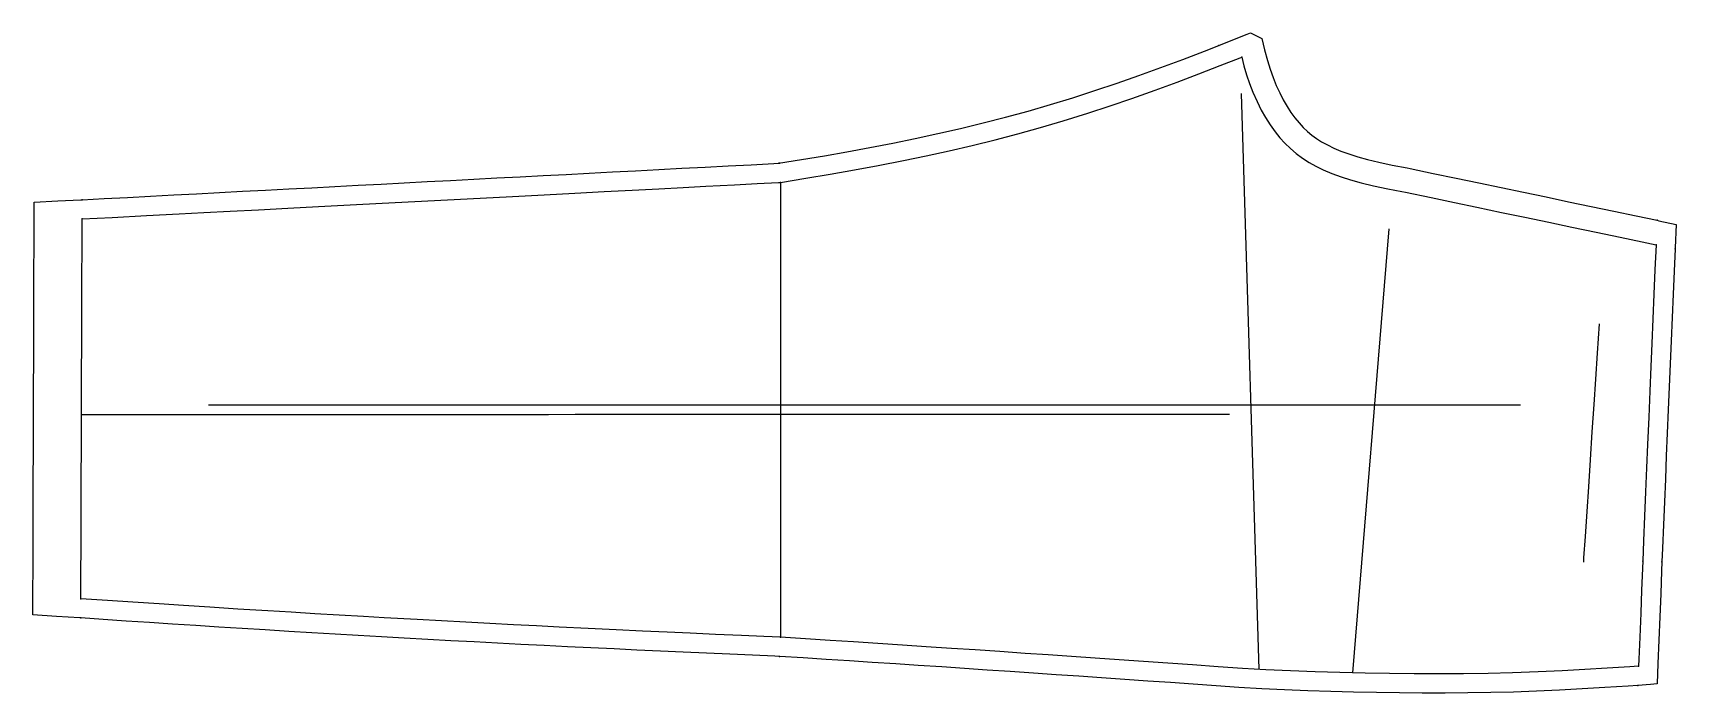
# Model space of a CAD drawing. Extents: x -3503 to -2416, y -1278 to -841.
import ezdxf

# ---------------------------------------------------------------- set-up
doc = ezdxf.new("R2010")
doc.units = 0
for name, color, linetype in [('1', 1, 'Continuous'), ('14', 3, 'Continuous'), ('4', 2, 'Continuous'), ('7', 7, 'Continuous'), ('8', 6, 'Continuous')]:
    doc.layers.add(name, color=color, linetype=linetype)

msp = doc.modelspace()

# ---------------------------------------------------------------- linework, layer by layer
at = {"layer": '1'}
msp.add_lwpolyline([(-3009.506531, -1253.252563), (-3009.376526, -1253.258133), (-3012.493372, -1253.125106), (-3027.285838, -1252.487427), (-3042.326322, -1251.828835), (-3057.707616, -1251.141316), (-3073.190512, -1250.435068), (-3088.232389, -1249.738904), (-3103.714474, -1249.012597), (-3118.748982, -1248.296535), (-3134.229874, -1247.547769), (-3149.620434, -1246.792039), (-3165.100218, -1246.020226), (-3180.560601, -1245.237078), (-3196.039221, -1244.440094), (-3211.38442, -1243.636625), (-3226.861526, -1242.812077), (-3242.197529, -1241.9802), (-3257.672892, -1241.124534), (-3272.726666, -1240.275327), (-3288.200129, -1239.385154), (-3303.402544, -1238.494147), (-3318.87414, -1237.571955), (-3334.186967, -1236.645383), (-3349.656881, -1235.696102), (-3364.919689, -1234.747063), (-3380.3881, -1233.773462), (-3395.649082, -1232.802127), (-3411.116113, -1231.806867), (-3426.230382, -1230.82341), (-3441.695838, -1229.80421), (-3456.89775, -1228.788865), (-3471.695251, -1227.792969), (-3472.361842, -1227.748138), (-3487.723717, -1226.713136), (-3503.438416, -1225.654602), (-3503.387542, -1210.086099), (-3503.338241, -1195.01077), (-3503.288412, -1179.776889), (-3503.23911, -1164.701568), (-3503.190552, -1149.864642), (-3503.139681, -1134.345951), (-3503.090198, -1119.270636), (-3503.039908, -1103.961933), (-3502.990349, -1088.886605), (-3502.940233, -1073.653795), (-3502.890594, -1058.578475), (-3502.839927, -1043.204724), (-3502.790201, -1028.129412), (-3502.739398, -1012.738343), (-3502.689599, -997.663039), (-3502.63878, -982.300398), (-3502.588812, -967.225088), (-3502.540588, -952.705688), (-3486.847054, -951.884423), (-3471.669214, -951.090148), (-3470.784912, -951.043854), (-3456.19522, -950.280378), (-3440.899707, -949.479944), (-3425.572144, -948.677824), (-3410.276691, -947.877383), (-3395.277206, -947.092441), (-3379.981678, -946.292012), (-3364.798158, -945.497442), (-3349.502719, -944.697016), (-3334.181853, -943.895264), (-3318.886336, -943.094835), (-3303.558756, -942.292712), (-3288.263318, -941.492264), (-3272.956304, -940.691219), (-3257.660841, -939.890786), (-3242.475737, -939.096128), (-3227.180178, -938.295691), (-3211.715393, -937.486402), (-3196.419898, -936.685974), (-3181.092295, -935.883863), (-3165.796837, -935.083434), (-3150.557766, -934.285957), (-3135.262298, -933.485528), (-3119.959858, -932.684725), (-3104.664346, -931.884282), (-3089.294065, -931.079935), (-3073.99863, -930.279515), (-3058.668568, -929.477284), (-3043.373083, -928.676862), (-3028.082049, -927.876672), (-3013.234574, -927.099693), (-3009.495544, -926.903992), (-3010.17395, -926.941757), (-2994.82814, -924.473705), (-2979.738701, -921.948725), (-2964.89918, -919.33632), (-2949.714855, -916.52738), (-2934.510216, -913.581941), (-2919.732521, -910.57103), (-2904.637109, -907.317838), (-2889.72711, -903.90786), (-2874.721832, -900.261444), (-2859.856801, -896.429541), (-2844.959592, -892.363415), (-2830.134518, -888.07939), (-2815.36655, -883.56651), (-2800.701195, -878.849968), (-2786.065476, -873.925895), (-2771.576391, -868.870221), (-2757.046543, -863.641595), (-2742.603017, -858.269029), (-2728.188805, -852.730184), (-2718.741455, -849.017258), (-2713.808933, -847.078816), (-2699.952263, -841.567053), (-2697.702026, -840.666885), (-2690.215759, -844.45282), (-2688.472919, -851.9801), (-2686.612007, -858.899732), (-2684.79481, -864.77506), (-2682.862855, -870.187335), (-2680.740693, -875.410473), (-2678.473961, -880.362312), (-2676.092452, -884.990925), (-2673.584028, -889.334965), (-2671.022818, -893.292297), (-2668.359025, -896.960665), (-2665.69521, -900.224575), (-2662.945989, -903.211858), (-2660.137778, -905.900098), (-2657.297833, -908.276727), (-2654.223393, -910.50951), (-2650.77893, -912.686376), (-2646.906308, -914.821257), (-2642.682042, -916.857025), (-2637.964019, -918.845595), (-2632.712579, -920.780072), (-2626.839729, -922.669467), (-2620.287223, -924.510671), (-2612.916228, -926.313488), (-2604.032767, -928.21109), (-2594.180682, -930.060258), (-2592.207947, -930.397339), (-2576.839378, -933.608191), (-2561.722984, -936.768247), (-2546.787872, -939.892907), (-2531.884534, -943.01373), (-2517.053403, -946.122267), (-2502.151212, -949.248788), (-2487.348119, -952.357885), (-2472.447295, -955.490777), (-2457.478568, -958.640835), (-2442.578797, -961.778754), (-2428.765259, -964.68956), (-2427.679376, -964.918391), (-2416.168823, -967.344742), (-2416.841175, -982.903802), (-2416.869049, -983.550873), (-2417.503796, -998.246836), (-2418.164199, -1013.589957), (-2418.825097, -1029.035301), (-2419.478111, -1044.378762), (-2420.120787, -1059.542193), (-2420.768404, -1074.885888), (-2421.410415, -1090.167237), (-2422.051921, -1105.511167), (-2422.675834, -1120.508976), (-2423.310793, -1135.853188), (-2423.928047, -1150.85511), (-2424.555518, -1166.199635), (-2425.178811, -1181.544327), (-2425.545807, -1190.629501), (-2425.784881, -1196.570753), (-2426.399495, -1211.915785), (-2427.004265, -1227.109486), (-2427.611871, -1242.454788), (-2428.217097, -1257.800198), (-2428.753052, -1271.421204), (-2433.10848, -1271.749497), (-2441.499023, -1272.356033), (-2447.980888, -1272.824537), (-2463.313618, -1273.848962), (-2478.385288, -1274.747073), (-2493.404149, -1275.53612), (-2508.487407, -1276.215724), (-2523.687198, -1276.760159), (-2538.780757, -1277.147009), (-2553.952095, -1277.391816), (-2569.050048, -1277.504218), (-2584.183593, -1277.49614), (-2599.28156, -1277.379028), (-2614.442753, -1277.165596), (-2629.538171, -1276.86817), (-2644.742313, -1276.484868), (-2659.833489, -1276.012099), (-2675.205922, -1275.399464), (-2690.285401, -1274.643098), (-2705.528052, -1273.733202), (-2720.592209, -1272.718214), (-2735.731271, -1271.640052), (-2750.791053, -1270.56059), (-2765.786667, -1269.494654), (-2780.848023, -1268.439178), (-2796.296796, -1267.367235), (-2811.359149, -1266.327171), (-2826.414878, -1265.293705), (-2841.478361, -1264.26766), (-2856.87335, -1263.226468), (-2871.937712, -1262.21383), (-2887.002439, -1261.207254), (-2902.017886, -1260.210165), (-2917.585617, -1259.182789), (-2932.54591, -1258.201426), (-2948.114477, -1257.186156), (-2963.042146, -1256.218562), (-2978.611569, -1255.216961), (-2993.714625, -1254.253482)], close=True, dxfattribs=at)
at = {"layer": '14'}
msp.add_lwpolyline([(-3008.834839, -1240.569611), (-3008.834839, -1240.569611), (-3019.792987, -1240.103003), (-3034.654059, -1239.455468), (-3051.691574, -1238.69788), (-3068.579731, -1237.932761), (-3083.664871, -1237.238018), (-3100.006191, -1236.473607), (-3117.471246, -1235.643031), (-3135.927593, -1234.749795), (-3155.242787, -1233.797403), (-3170.21312, -1233.046395), (-3185.536179, -1232.265562), (-3201.156091, -1231.456381), (-3217.01698, -1230.62033), (-3233.06301, -1229.758885), (-3249.23823, -1228.87353), (-3270.909632, -1227.658413), (-3284.688803, -1226.86749), (-3300.866578, -1225.921723), (-3316.868052, -1224.969552), (-3332.598441, -1224.018586), (-3347.962904, -1223.076439), (-3367.715822, -1221.847109), (-3386.424982, -1220.665022), (-3403.865658, -1219.548216), (-3419.813146, -1218.51473), (-3437.305357, -1217.367522), (-3454.134835, -1216.249532), (-3471.653748, -1215.067062), (-3471.653748, -1215.067062), (-3471.598102, -1198.035675), (-3471.543079, -1181.210887), (-3471.490785, -1165.233935), (-3471.440782, -1149.968638), (-3471.38714, -1133.606252), (-3471.330942, -1116.481082), (-3471.273272, -1098.927413), (-3471.218187, -1082.18271), (-3471.160674, -1064.721891), (-3471.104688, -1047.743337), (-3471.051196, -1031.53636), (-3471.001165, -1016.390343), (-3470.948459, -1000.446919), (-3470.897574, -985.065758), (-3470.847943, -970.076031), (-3470.827026, -963.763504), (-3470.827026, -963.763504), (-3450.97566, -962.724654), (-3428.191709, -961.532338), (-3406.588547, -960.401813), (-3390.353576, -959.552214), (-3372.849682, -958.636211), (-3354.246084, -957.662658), (-3334.711936, -956.640409), (-3314.416461, -955.578318), (-3293.528829, -954.485238), (-3272.21821, -953.370024), (-3250.653847, -952.24153), (-3229.004853, -951.108608), (-3207.440454, -949.980112), (-3186.129874, -948.864899), (-3165.242227, -947.771819), (-3144.946738, -946.709727), (-3125.412596, -945.687478), (-3106.809021, -944.713927), (-3089.305134, -943.797924), (-3073.070158, -942.948324), (-3058.273305, -942.173984), (-3039.144529, -941.172948), (-3024.203152, -940.391045), (-3010.157079, -939.655994), (-3008.831787, -939.586639), (-3008.831787, -939.586639), (-2991.91827, -936.888065), (-2975.811249, -934.160259), (-2959.859638, -931.324463), (-2944.133106, -928.392677), (-2927.41074, -925.112019), (-2912.309265, -921.98395), (-2897.163272, -918.660532), (-2881.963218, -915.114782), (-2866.811409, -911.36157), (-2851.713918, -907.396298), (-2836.676746, -903.21435), (-2821.705949, -898.811126), (-2805.339594, -893.712835), (-2790.633642, -888.888089), (-2776.332744, -884.002819), (-2760.779853, -878.496783), (-2746.399742, -873.241699), (-2732.051393, -867.848825), (-2717.833348, -862.356889), (-2704.65898, -857.115006), (-2703.61145, -856.688232), (-2703.61145, -856.688232), (-2702.190826, -862.50149), (-2700.456925, -868.336005), (-2698.453734, -874.171293), (-2696.193815, -879.958108), (-2693.451143, -886.13962), (-2690.631419, -891.743988), (-2687.886403, -896.606016), (-2684.82499, -901.449208), (-2681.434368, -906.204747), (-2678.348121, -910.051099), (-2675.016941, -913.748971), (-2671.433419, -917.258534), (-2667.590126, -920.539977), (-2663.390625, -923.626895), (-2659.043213, -926.389834), (-2654.48886, -928.915), (-2649.757779, -931.21792), (-2643.889737, -933.709925), (-2637.862891, -935.931108), (-2631.729454, -937.908299), (-2624.50868, -939.942458), (-2616.462721, -941.917281), (-2607.022792, -943.944317), (-2597.570757, -945.718504), (-2595.21637, -946.116257), (-2578.198998, -949.671342), (-2562.912186, -952.867729), (-2548.015003, -955.985012), (-2531.640385, -959.414356), (-2516.351714, -962.619416), (-2500.399768, -965.967399), (-2485.153368, -969.170985), (-2468.994053, -972.569632), (-2453.171112, -975.900336), (-2438.57963, -978.974158), (-2429.466248, -980.895309), (-2429.465027, -980.870132), (-2429.466248, -980.895309), (-2430.180607, -997.413611), (-2430.878081, -1013.643056), (-2431.572099, -1029.874022), (-2432.264088, -1046.134633), (-2432.911127, -1061.408424), (-2433.600384, -1077.754347), (-2434.324712, -1095.019625), (-2435.076966, -1113.051526), (-2435.720023, -1128.553536), (-2436.373376, -1144.393455), (-2437.03289, -1160.482866), (-2437.694432, -1176.733414), (-2438.235474, -1190.118637), (-2438.2356, -1190.119391), (-2439.012491, -1209.48627), (-2439.615689, -1224.625069), (-2440.24068, -1240.390703), (-2440.819409, -1255.06014), (-2440.997162, -1259.582977), (-2440.997162, -1259.582977), (-2446.908815, -1260.013031), (-2461.77569, -1261.013521), (-2476.658459, -1261.91989), (-2491.558135, -1262.728629), (-2507.471774, -1263.466848), (-2524.384734, -1264.076593), (-2540.645588, -1264.481543), (-2556.911408, -1264.722377), (-2573.180569, -1264.813049), (-2589.451598, -1264.767515), (-2605.722909, -1264.59973), (-2621.992915, -1264.323651), (-2638.791313, -1263.938963), (-2655.053781, -1263.462951), (-2671.309768, -1262.854753), (-2687.557308, -1262.083012), (-2703.013416, -1261.173588), (-2719.243601, -1260.076531), (-2736.274729, -1258.860231), (-2752.487649, -1257.705422), (-2768.641549, -1256.565351), (-2784.686348, -1255.442699), (-2800.571966, -1254.340148), (-2816.248436, -1253.260371), (-2831.665658, -1252.206051), (-2846.77361, -1251.179864), (-2863.596953, -1250.044964), (-2879.876288, -1248.954306), (-2895.536916, -1247.911889), (-2912.322555, -1246.801812), (-2928.124258, -1245.763542), (-2944.398317, -1244.701053), (-2960.570952, -1243.652146), (-2975.926743, -1242.662912), (-2992.263903, -1241.618315)], close=True, dxfattribs=at)
at = {"layer": '4'}
for p in [(-2718.741455, -849.017258), (-2703.61145, -856.688232), (-3009.495544, -926.903992), (-3008.831787, -939.586639), (-3470.784912, -951.043854), (-3470.827026, -963.763504), (-2428.765259, -964.68956), (-2429.466248, -980.895309), (-2429.466248, -980.895309), (-2416.869049, -983.550873), (-2438.235474, -1190.118637), (-2425.545807, -1190.629501), (-3471.653748, -1215.067062), (-3471.695251, -1227.792969), (-3008.834839, -1240.569611), (-3009.376526, -1253.258133), (-2440.997162, -1259.582977), (-2441.499023, -1272.356033)]:
    msp.add_point(p, dxfattribs=at)
at = {"layer": '7'}
msp.add_line((-3387.257385, -1086.681671), (-2519.147034, -1086.681671), dxfattribs=at)
at = {"layer": '8'}
for points in [[(-2704.065552, -880.864716), (-2692.174988, -1261.809235)], [(-3008.831787, -939.586639), (-3008.831787, -957.397666), (-3008.831787, -973.904159), (-3008.831787, -991.715827), (-3008.831787, -1009.021887), (-3008.831787, -1024.601212), (-3008.831787, -1041.006591), (-3008.831787, -1058.025856), (-3008.831787, -1075.44682), (-3008.831787, -1091.174011), (-3008.831787, -1108.773311), (-3008.831787, -1126.15418), (-3008.831787, -1143.098149), (-3008.831787, -1159.386769), (-3008.831787, -1174.801573), (-3008.831787, -1191.838366), (-3008.831787, -1206.924838), (-3008.831787, -1221.557133), (-3008.831787, -1235.775835), (-3008.831787, -1240.569611)], [(-2606.329041, -970.297089), (-2630.411987, -1264.096527)], [(-2467.157745, -1033.260727), (-2468.430026, -1052.577697), (-2469.564249, -1069.798548), (-2470.670527, -1086.595123), (-2471.859926, -1104.653703), (-2473.073072, -1123.072843), (-2474.250596, -1140.951135), (-2475.333126, -1157.387133), (-2476.423176, -1173.937307), (-2477.353478, -1188.062043), (-2477.533569, -1190.796356)], [(-3471.24054, -1093.18367), (-3453.269896, -1093.174254), (-3436.12746, -1093.165569), (-3418.823066, -1093.157021), (-3398.601519, -1093.147281), (-3381.673341, -1093.13932), (-3363.353552, -1093.130897), (-3343.749021, -1093.122101), (-3322.96656, -1093.11302), (-3301.11304, -1093.103746), (-3278.295256, -1093.094366), (-3262.600521, -1093.088098), (-3246.556347, -1093.081849), (-3230.194424, -1093.075647), (-3213.546408, -1093.069517), (-3196.643956, -1093.063485), (-3179.518726, -1093.057579), (-3162.202373, -1093.051825), (-3144.726593, -1093.046248), (-3127.122967, -1093.040877), (-3109.423189, -1093.035736), (-3091.658915, -1093.030853), (-3073.861804, -1093.026254), (-3055.401059, -1093.021806), (-3037.64286, -1093.017824), (-3019.961361, -1093.014131), (-3002.394932, -1093.010718), (-2984.982055, -1093.007572), (-2967.761025, -1093.004683), (-2950.770138, -1093.002041), (-2934.047909, -1092.999634), (-2917.632565, -1092.997451), (-2901.562615, -1092.995482), (-2885.876292, -1092.993715), (-2870.612099, -1092.99214), (-2855.808339, -1092.990746), (-2834.549851, -1092.988969), (-2814.54323, -1092.987539), (-2795.917908, -1092.986417), (-2778.803383, -1092.985568), (-2763.329152, -1092.984954), (-2745.472222, -1092.984437), (-2731.068548, -1092.984187), (-2716.609366, -1092.98412), (-2711.645813, -1092.984161)]]:
    msp.add_lwpolyline(points, dxfattribs=at)

doc.saveas('drawing.dxf')
